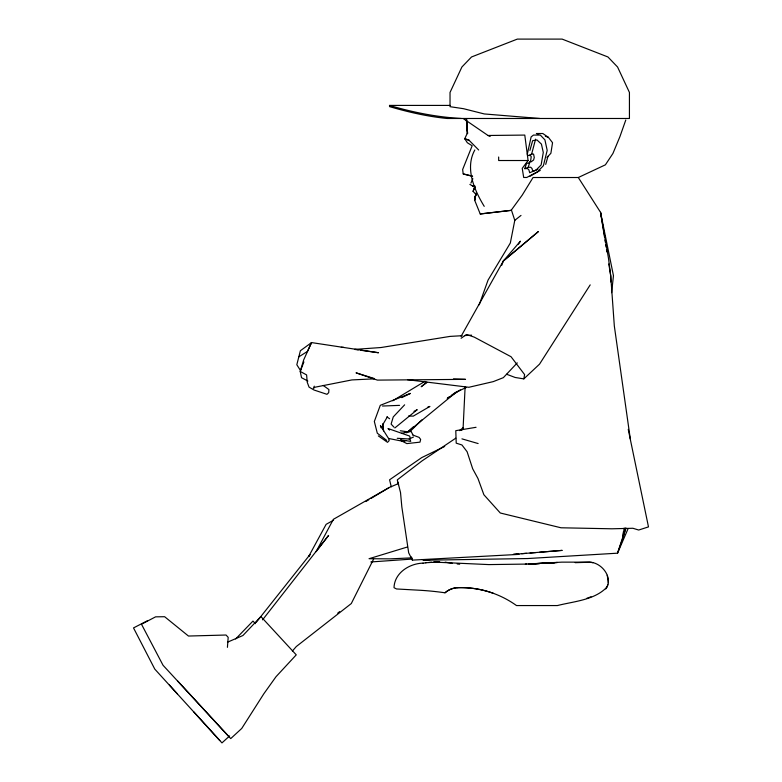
<?xml version="1.0" encoding="UTF-8"?>
<svg xmlns="http://www.w3.org/2000/svg" width="782" height="782" viewBox="0 0 782 782"><rect width="100%" height="100%" fill="white"/><g stroke="black" fill="none" stroke-linecap="round" stroke-linejoin="round"><path stroke-width="1.17" d="M605.727 588.924C614.124 577.399 600.889 561.3 588.025 562.141L561.828 562.141L525.338 564.125M608.376 582.756L607.233 575.249M466.746 119.548L467.235 127.202M465.134 386.572L463.052 429.171L461.282 430.305M227.425 647.34L228.188 637.35L226.047 635.023L188.462 636.04L164.64 616.715L155.589 616.842L141.493 624.241L163.037 665.267L228.559 736.243M474.664 185.979L474.4 189.254L474.84 185.969M623.42 531.633L622.697 538.798L617.545 553.187L527.596 558.543L424.069 560.235L421.879 559.462M611.612 292.683L613.459 275.684L600.537 212.323L578.299 177.514L533.06 177.514L522.239 195.099L511.399 209.977L514.781 220.348L510.333 243.016L488.046 280.122L479.219 304.794M624.202 527.997L622.697 538.798L625.864 528.622M475.886 193.134L474.889 200.026L475.837 193.731L474.684 199.987L475.896 194.337L473.051 191.346L474.86 187.181L472.064 185.598M506.638 374.255L515.143 377.471L523.832 378.879L524.614 374.598L511.047 356.729L474.244 337.13L466.512 334.5L461.106 338.264M527.283 154.25L531.125 136.918L533.471 135.081L540.313 135.081L544.907 139.841L547.195 150.388L543.392 165.696L537.586 171.688L526.775 177.475L523.686 177.475L522.239 168.355L528.094 160.515L524.781 135.081L488.017 135.482L463.179 118.483M360.61 350.238L378.527 352.741L311.539 342.584L300.386 350.727L296.818 364.725L300.591 370.697M475.896 194.337L474.576 200.026L480.236 213.965L511.399 210.329L480.236 213.965M535.582 139.157L531.623 154.103L528.437 155.51L530.499 155.51L531.222 156.674L530.538 161.346L528.388 163.223L526.648 163.213L524.761 168.658L527.469 168.55L528.876 169.831L529.668 172.744L536.159 170.007L541.134 164.924L543.285 152.461L541.427 144.113L536.999 139.958L532.64 140.672L529.903 150.398M545.709 164.367L547.967 156.38M307.854 381.059L301.539 377.696L300.21 371.411L303.69 359.876L311.539 342.584L307.443 351.421L298.616 356.983M607.712 585.337L607.927 584.662M524.761 168.658L528.163 167.358L529.942 161.864M625.825 527.84L617.545 553.187L628.122 528.583M625.776 120.047L619.921 136.645L612.912 153.497L605.395 164.826L578.299 177.514M472.875 178.726L470.92 183.086M501.751 265.245L503.373 260.953L520.411 241.169L518.437 244.14M300.669 370.316L303.895 361.929M314.276 386.161L313.367 388.38L315.136 387.178L351.89 379.925L374.06 378.85M607.194 586.568L607.467 585.933M473.051 191.346L474.86 187.181L469.884 184.415M474.821 149.988C464.704 168.159 474.322 190.094 484.224 206.35M373.61 559.081L351.294 603.557L296.319 646.519L292.39 651.025M461.087 336.328L503.373 260.953L538.397 231.55L503.373 260.953M606.891 587.145C594.691 600.126 573.92 601.358 557.38 605.561L516.511 605.561C506.638 598.465 495.407 593.284 483.599 590.361A94.886 94.866 -90 0 0 457.763 587.683A20.264 20.264 0 0 0 444.997 592.795A291.53 291.481 90 0 0 419.455 590.234L396.513 588.963L394.011 587.683C394.499 572.541 409.895 563.411 423.062 563.138M387.344 416.894L382.691 424.802L383.278 429.562M590.195 284.883L539.521 364.168L523.832 378.879M310.102 554.663L308.626 556.559L326.123 524.351L333.533 520.186M262.566 619.843L328.606 535.406L316.094 551.662L333.367 519.326L389.27 487.489L398.126 483.716M256.134 622.452L309.887 554.712M546.96 157.456L550.88 153.301L552.542 142.705L548.407 137.358L542.816 133.517L536.374 133.517L538.72 134.142M404.636 404.832L393.258 416.923L391.108 424.098L393.991 427.168M517.264 362.877L503.364 377.647L493.286 381.616L468.868 387.286L407.5 379.71M235.675 638.933L252.987 621.064L255.352 623.665M409.905 431.644L421.909 419.875M400.296 430.765L407.862 431.84L413.238 426.923M229.625 735.93L221.961 742.9L154.777 669.099L133.517 627.917L147.661 620.625M407.862 431.84L457.187 391.381M459.581 430.638L463.315 427.549M426.728 382.163L421.166 386.748L427.031 382.427M394.871 427.94L417.226 409.68L413.981 411.361M514.781 220.348L520.998 215.431M337.746 613.108L339.652 611.632M447.343 398.185L449.288 396.806M451.243 395.438L455.144 392.681L466.16 387.52M530.059 176.233L540.245 170.417M447.343 398.507L460.256 389.935M455.779 438.174L422.006 460.921L397.276 479.874L398.556 484.576M392.74 400.755L424.909 381.352M365.81 501.536L368.869 499.708M370.912 498.486L389.27 487.489M537.86 169.225L532.786 171.473L532.034 168.541L530.714 167.24L528.163 167.358M401.782 397.627L410.403 393.414L380.277 405.33L374.334 421.478L377.305 433.208L386.679 440.374M444.704 446.454L421.752 457.587L389.573 479.796L391.274 486.815M388.498 438.458L403.688 441.459L405.868 440.471M409.142 438.985L413.502 437.011M227.503 642.188L242.928 635.512L260.905 616.558L296.251 654.857L275.997 676.733L263.827 693.781L241.736 728.453L230.729 738.599L177.758 681.102M586.803 598.318L591.026 596.793M427.656 407.207L429.914 406.425L413.238 416.141L408.585 415.985M407.314 547.029L369.045 558.71L390.159 558.866L411.958 557.849M401.459 433.316L411.107 431.42L412.847 434.645M476.062 427.295L455.779 430.677L456.219 443.15L461.947 444.978L467.108 451.732L472.69 468.799L477.978 478.525L483.882 494.752L500.294 513.002L561.007 527.782L611.925 528.798L632.882 528.27L638.689 530.03L648.483 526.892L628.249 429.377M424.069 560.235L430.569 559.531M422.896 563.196L425.936 562.776M425.76 562.825L431.693 562.229M428.634 562.522L439.885 562.141L433.736 562.141M516.961 554.086L513.393 554.379L562.19 550.391L539.57 552.239M521.721 553.695L526.482 553.304M530.059 553.011L536.002 552.532M370.824 561.965L411.987 559.081M528.964 564.008L557.39 562.493L528.524 564.018M462.045 335.713L450.08 336.397L381.069 347.521L354.637 349.398L358.224 349.906M464.43 335.576L471.605 335.165M411.195 556.872L412.388 560.117L518.974 554.379L516.579 553.939M382.506 406.034L399.573 405.369M526.736 564.076L488.828 564.594L433.922 562.092M528.485 564.018L539.385 563.705M548.896 563.431L553.871 563.284M575.21 562.669L589.726 562.238M450.031 105.414L389.446 105.414C412.71 112.325 436.942 117.153 461.321 118.483M531.623 154.103L533.568 154.103L534.262 157.475L533.607 159.987L531.105 161.864M528.094 160.515L498.662 160.515L498.662 157.006M453.472 378.899L465.544 379.358L377.393 380.111L356.025 372.828L374.089 378.449M341.284 347.276L343.797 347.404M397.246 438.291L409.944 439.054L410.726 441.371L400.472 439.875L402.085 440.667M539.727 118.483L484.293 113.947L463.511 108.698L450.031 106.684L450.031 92.442L461.888 67.017L471.526 56.969L517.332 39.1L562.131 39.1L607.937 56.969L617.575 67.017L629.432 92.442L629.432 118.483L447.216 118.483C427.627 116.547 408.204 112.109 389.446 106.577M452.475 563.392L445.095 562.141M457.187 563.939L459.65 564.223M592.922 562.727L590.488 562.287M472.582 176.273L463.208 173.927L462.641 169.538L472.162 145.755L467.323 142.715L464.752 138.737L467.489 132.774L466.619 121.454L467.147 123.771M463.208 173.927L472.533 176.214M461.947 438.858L478.125 443.55M469.171 140.076L464.752 138.737L469.435 140.643L478.682 149.988M545.328 136.224L548.407 137.358M404.548 431.957L406.796 432.788M412.397 434.88L419.123 437.392L420.648 439.435L419.983 442.153L406.865 443.599L401.508 440.853M401.557 440.579L403.688 441.459M488.017 135.482L490.138 136.518M300.21 371.411L306.612 374.93L307.238 382.261L309.046 387.11L314.041 390.023L327.003 394.323L328.704 392.652L328.909 389.544L323.191 385.428M378.332 435.916L387.53 442.329L389.162 440.618L388.693 438.722L380.433 425.584L381.098 427.832M386.934 416.865L389.622 418.751M389.573 430.08L388.019 428.516L409.68 436.082L410.032 437.773M193.848 711.952L219.801 740.525M169.391 685.032L177.279 693.8M412.388 560.117L408.683 552.854L401.831 506.892L400.521 492.562L397.94 482.318M604.584 237.542L600.537 212.323L608.533 258.617L610.742 275.968L614.329 326.006L630.302 438.937M604.965 239.947L605.356 242.352M605.737 244.746L606.118 247.151M606.509 249.556L606.891 251.951M608.816 263.964L610.742 275.968L610.762 281.97M382.779 423.785L383.581 430.921M466.307 119.548L467.646 133.605M466.619 121.454L467.265 133.556M445.007 592.805A19.579 18.475 -2.9 0 1 457.763 587.653M457.763 587.673A90.341 85.228 -2.9 0 1 493.559 593.401"/></g></svg>
